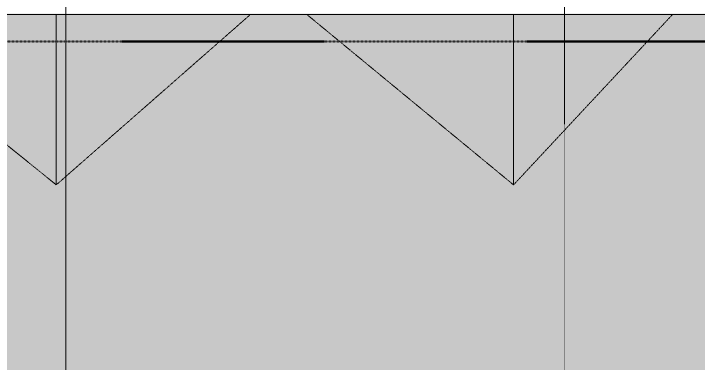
# Model space of a CAD drawing. Header units: inches. Extents: x -4250 to -935, y 9756 to 12395.
# Drawn here: x -3146 to -2632, y 11847 to 12109 of the extents above; entities that cross this region are included whole.
import ezdxf

# ---------------------------------------------------------------- set-up
doc = ezdxf.new("R2010")
doc.units = ezdxf.units.IN
doc.header["$MEASUREMENT"] = 0
for name, pattern in [('Aligning Line 1_8_', [0.25, 0.125, -0.125]), ('Dash 1_16_', [0.125, 0.0625, -0.0625]), ('Double Dash 3_8_', [1, 0.375, -0.125, 0.125, -0.125, 0.125, -0.125])]:
    doc.linetypes.add(name, pattern=pattern)
for name, color, linetype, lineweight in [('0-1', 7, 'Continuous', 5), ('A-ROOF', 132, 'Continuous', 13), ('A-ROOF-1', 8, 'Continuous', 5), ('A-ROOF-2', 132, 'Continuous', 5), ('A-ROOF-3', 7, 'Dash 1_16_', 9), ('A-WALL-2', 113, 'Continuous', 9), ('C-PROP-LINE', 91, 'Double Dash 3_8_', 50), ('G-ANNO-SYMB-1', 147, 'Aligning Line 1_8_', 9), ('G-ANNO-SYMB-2', 111, 'Continuous', 9)]:
    doc.layers.add(name, color=color, linetype=linetype, lineweight=lineweight)

# ---------------------------------------------------------------- blocks, each defined once
blk = doc.blocks.new('CTR - 1st Phase -Stairs _ Elevators_rvt-1-FLOOR PLAN - ROOF')
at = {"layer": 'G-ANNO-SYMB-1'}
blk.add_line((-2732.74, 11811.24), (-2732.74, 12126.9), dxfattribs=at)
blk = doc.blocks.new('Basic Wall _ EXT - FIBER CEMENT - SMALL - ___-2145929-FLOOR PLAN - ROOF')
at = {"layer": 'A-WALL-2'}
blk.add_hatch(color=256, dxfattribs=at).paths.add_polyline_path([(-3851.11, 12108.98), (-2077.49, 12109.02), (-2077.06, 12109.45), (-3851.59, 12109.45), (-3851.16, 12109.02)], flags=0)
blk.add_line((-2077.53, 12108.98), (-3851.11, 12108.98), dxfattribs=at)
blk = doc.blocks.new('Family - ___-1878392-FLOOR PLAN - ROOF')
at = {"layer": 'C-PROP-LINE'}
blk.add_line((-3833.41, 12088.69), (-1926.88, 12088.69), dxfattribs=at)

msp = doc.modelspace()

# ---------------------------------------------------------------- hatches: boundary and pattern name
at = {"layer": 'A-ROOF-1'}
msp.add_hatch(color=256, dxfattribs=at).paths.add_polyline_path([(-3407.67, 11256.49), (-2077.02, 11256.49), (-2077.06, 11274.86), (-2077.53, 11310.43), (-2077.53, 11981.74), (-2337.64, 12108.98), (-2391.19, 12108.98), (-2512.41, 11981.08), (-2619.83, 12108.98), (-2651.58, 12108.98), (-2771.02, 11981.08), (-2926.26, 12108.98), (-2968.4, 12108.98), (-3114.24, 11981.08), (-3272.56, 12108.98), (-3310.15, 12108.98), (-3420.44, 11981.08), (-3537.29, 12108.98), (-3590.33, 12108.98), (-3851.11, 11981.74), (-3851.11, 11747.44), (-3489.62, 11747.44), (-3490.62, 11748.44), (-3407.67, 11748.44), (-3407.67, 11719.24), (-3202.37, 11719.24), (-3202.37, 11737.24), (-3071.87, 11737.24), (-3071.87, 11719.24), (-2797.15, 11719.24), (-2797.15, 11737.24), (-2736.67, 11737.24), (-2736.67, 11719.24), (-2639.95, 11719.24), (-2639.95, 11837.19), (-2522.7, 11837.19), (-2522.7, 11719.24), (-2506.29, 11719.24), (-2492.69, 11732.84), (-2442.84, 11682.99), (-2492.69, 11633.14), (-2506.29, 11646.74), (-2649.47, 11646.74), (-2649.47, 11628.74), (-2779.97, 11628.74), (-2779.97, 11646.74), (-3024.9, 11646.74), (-3024.9, 11628.74), (-3085.37, 11628.74), (-3085.37, 11646.74), (-3208.07, 11646.74), (-3208.07, 11628.74), (-3268.55, 11628.74), (-3268.55, 11646.74), (-3407.67, 11646.74), (-3407.67, 11264.72)], flags=0)
at = {"layer": 'A-ROOF-2'}
for points in [[(-3114.24, 11981.08), (-3114.24, 12108.98), (-3272.56, 12108.98), (-3133.49, 11996.63)], [(-3114.24, 11981.08), (-2968.4, 12108.98), (-3114.24, 12108.98), (-3114.24, 12043.48)], [(-2771.02, 11981.08), (-2771.02, 12108.98), (-2926.26, 12108.98), (-2797.15, 12002.6)], [(-2771.02, 11981.08), (-2651.58, 12108.98), (-2771.02, 12108.98), (-2771.02, 12043.48)]]:
    msp.add_hatch(color=256, dxfattribs=at).paths.add_polyline_path(points, flags=0)

# ---------------------------------------------------------------- linework, layer by layer
at = {"layer": 'A-ROOF'}
for p, q in [((-3114.24, 12108.98), (-3114.24, 11981.08)), ((-2771.02, 11981.08), (-2771.02, 12108.98))]:
    msp.add_line(p, q, dxfattribs=at)
at = {"layer": 'A-ROOF-3'}
for p, q in [((-3114.24, 11981.08), (-3272.56, 12108.98)), ((-2968.4, 12108.98), (-3114.24, 11981.08)), ((-2771.02, 11981.08), (-2926.26, 12108.98)), ((-2651.58, 12108.98), (-2771.02, 11981.08))]:
    msp.add_line(p, q, dxfattribs=at)
at = {"layer": 'G-ANNO-SYMB-2'}
msp.add_line((-3107.15, 9855.49), (-3107.15, 12336.7), dxfattribs=at)

# ---------------------------------------------------------------- block references
at = {"layer": '0-1'}
msp.add_blockref('CTR - 1st Phase -Stairs _ Elevators_rvt-1-FLOOR PLAN - ROOF', (0, 0), dxfattribs=at)
at = {"layer": 'A-WALL-2'}
msp.add_blockref('Basic Wall _ EXT - FIBER CEMENT - SMALL - ___-2145929-FLOOR PLAN - ROOF', (0, 0), dxfattribs=at)
at = {"layer": 'C-PROP-LINE'}
msp.add_blockref('Family - ___-1878392-FLOOR PLAN - ROOF', (0, 0), dxfattribs=at)

doc.saveas('drawing.dxf')
